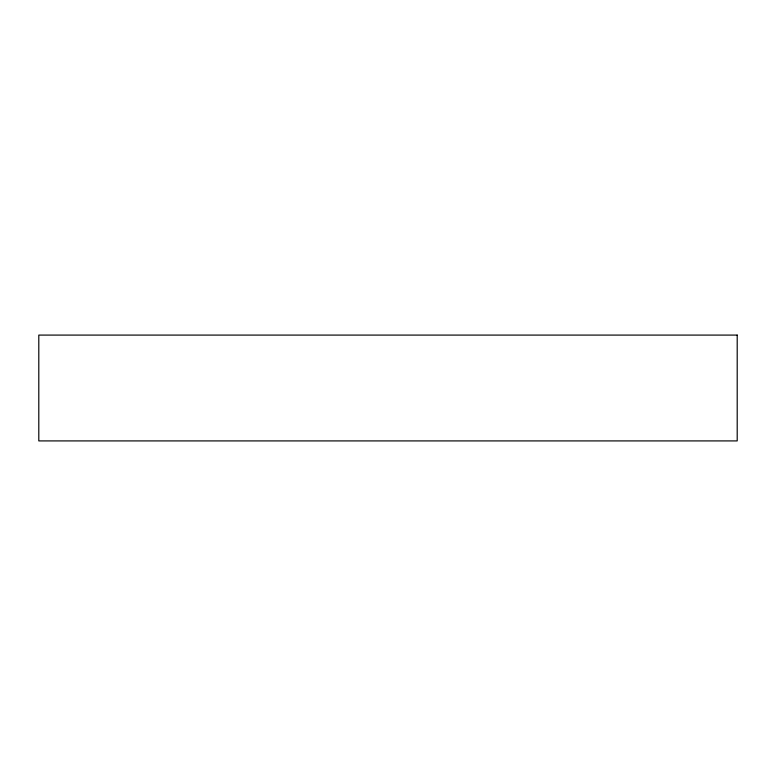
<?xml version="1.0" encoding="UTF-8"?>
<svg xmlns="http://www.w3.org/2000/svg" width="776" height="776" viewBox="0 0 776 776"><rect width="100%" height="100%" fill="white"/><g stroke="black" fill="none" stroke-linecap="round" stroke-linejoin="round"><path stroke-width="1.16" d="M737.2 335.087L38.8 335.087L38.8 440.913L737.2 440.913L737.2 335.087"/></g></svg>
